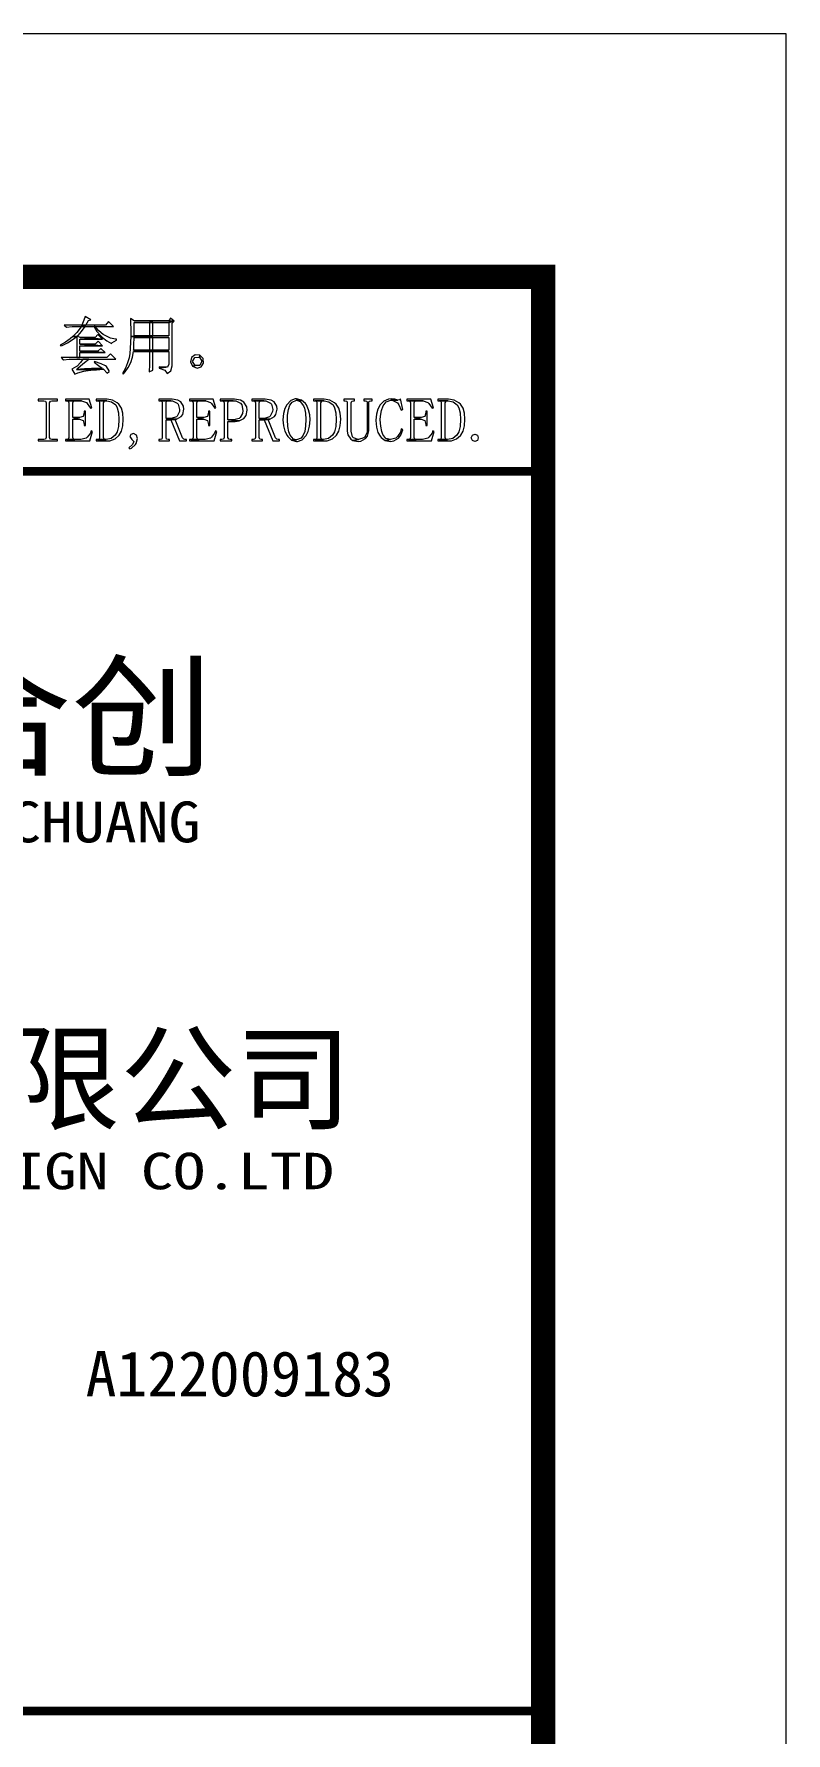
# Model space of a CAD drawing. Header units: millimetres. Extents: x 53009415 to 54059915, y 20499171 to 20796171.
# Drawn here: x 53624435 to 53639915, y 20761202 to 20796171 of the extents above; entities that cross this region are included whole.
import ezdxf

# ---------------------------------------------------------------- set-up
doc = ezdxf.new("R2010")
doc.units = ezdxf.units.MM
doc.header["$LTSCALE"] = 1000
doc.layers.add('PUB_TITLE', color=7, linetype='Continuous', lineweight=20)
doc.layers.add('ROAD', color=2, linetype='Continuous')
doc.styles.add('图标黑体', font='simhei.ttf', dxfattribs={"width": 0.7})
doc.styles.add('宋体', font='')
doc.styles.get('宋体').set_extended_font_data('宋体')

# ---------------------------------------------------------------- blocks, each defined once
blk = doc.blocks.new('中联合创')
h = blk.add_hatch()
h.set_pattern_fill('ANSI31', color=140, scale=50, angle=359.98)
h.set_pattern_definition([(44.98, (-59145.75, -52060.4), (-56.107005, 56.14619), [])])
h.paths.add_polyline_path([(96680, -294568, 0.4142136), (95973, -294568), (90944, -299594, 0.4142136), (90943, -300333, 0.4142225), (91681, -300333), (95378, -296639, -0.6694398), (97426, -297493), (97410, -301633, 0.6694398), (97581, -301704), (100345, -298942, 0.4142136), (100345, -298235)])
h.paths.add_polyline_path([(95099, -298522, 0.6694398), (94587, -298309), (88195, -304696, 0.4142136), (88195, -305403), (90242, -307452, 0.4142136), (90949, -307452), (94731, -303673, 0.1980067), (95082, -302829)])
h = blk.add_hatch()
h.set_pattern_fill('ANSI31', color=152, scale=50)
h.set_pattern_definition([(45, (-59145.75, -52060.4), (-56.1266, 56.1266), [])])
h.paths.add_polyline_path([(102244, -298550, 0.4142136), (101537, -298550), (97756, -302329, 0.1980067), (97404, -303173), (97388, -307480, 0.6694398), (97900, -307693), (104291, -301306, 0.4142136), (104291, -300599)])
h.paths.add_polyline_path([(95076, -304369, 0.6694398), (94906, -304298), (92142, -307060, 0.4142136), (92142, -307767), (95806, -311434, 0.4142136), (96514, -311434), (102532, -305420, 0.4142136), (102532, -304681, 0.4142225), (101794, -304680), (97109, -309363, -0.6694398), (95061, -308509)])
at = {"color": 140}
for p, q in [((95973, -294568), (90944, -299594)), ((96680, -294568), (100345, -298235)), ((95378, -296639), (91681, -300333)), ((97426, -297493), (97410, -301633)), ((94587, -298309), (88195, -304696)), ((95099, -298522), (95082, -302829)), ((100345, -298942), (97581, -301704)), ((90943, -300333), (90943, -300333)), ((90949, -307452), (94731, -303673)), ((88195, -305403), (90242, -307452))]:
    blk.add_line(p, q, dxfattribs=at)
at = {"color": 152}
for p, q in [((101537, -298550), (97756, -302329)), ((104291, -300599), (102244, -298550)), ((97900, -307693), (104291, -301306)), ((97388, -307480), (97404, -303173)), ((92142, -307060), (94906, -304298)), ((95061, -308509), (95076, -304369)), ((97109, -309363), (101794, -304680)), ((96514, -311434), (102532, -305420)), ((101543, -305669), (101543, -305669)), ((95806, -311434), (92142, -307767))]:
    blk.add_line(p, q, dxfattribs=at)
at = {"color": 140}
for centre, radius, start, end in [((96326, -294921), 500, 44.98059, 134.98059), ((96226, -297488), 1200, 359.78089, 134.98059), ((94799, -298521), 300, 359.78089, 134.98059), ((99991, -298589), 500, 314.98059, 44.98059), ((91313, -299963), 522, 134.98059, 224.98059), ((91313, -299964), 522, 224.98059, 314.98059), ((97510, -301633), 100, 179.78089, 314.98059), ((93882, -302824), 1200, 314.98059, 359.78089), ((88549, -305050), 500, 134.98059, 224.98059), ((90596, -307098), 500, 224.98059, 314.98059)]:
    blk.add_arc(centre, radius, start, end, dxfattribs=at)
at = {"color": 152}
for centre, radius, start, end in [((101891, -298904), 500, 44.98059, 134.98059), ((103938, -300952), 500, 314.98059, 44.98059), ((98604, -303178), 1200, 134.98059, 179.78089), ((94976, -304369), 100, 359.78089, 134.98059), ((102163, -305050), 522, 44.98059, 134.98059), ((102163, -305050), 522, 314.98059, 44.98059), ((92495, -307413), 500, 134.98059, 224.98059), ((97688, -307481), 300, 179.78089, 314.98059), ((96261, -308514), 1200, 179.78089, 314.98059), ((96160, -311081), 500, 224.98059, 314.98059)]:
    blk.add_arc(centre, radius, start, end, dxfattribs=at)
at = {"layer": 'PUB_TITLE', "style": '图标黑体'}
for s, height, width, p in [('中联合创', 6000, 1.06, (109801, -304400)), ('ZHONGLIANHECHUANG', 2500, 1.15, (110471, -309084))]:
    blk.add_text(s, height=height, dxfattribs=dict(at, width=width)).set_placement(p)
blk = doc.blocks.new('a1')
at = {"layer": 'PUB_TITLE'}
for points in [[(50422310, 18549330), (50506410, 18549330), (50506410, 18608730), (50422310, 18608730)], [(50499410, 18606930), (50505410, 18606930), (50505410, 18607730), (50499410, 18607730)], [(50499410, 18550330), (50505410, 18550330), (50505410, 18607730), (50499410, 18607730)]]:
    blk.add_lwpolyline(points, close=True, dxfattribs=at)
at = {"layer": 'PUB_TITLE', "const_width": 100}
blk.add_lwpolyline([(50424810, 18550330), (50505410, 18550330), (50505410, 18607730), (50424810, 18607730)], close=True, dxfattribs=at)
at = {"layer": 'PUB_TITLE', "lineweight": 0}
for points in [[(50503621.4, 18607546), (50503607.8, 18607531.1), (50503527.7, 18607531.1), (50503511.4, 18607531.1), (50503438.1, 18607531.1), (50503447.6, 18607522.9), (50503447.6, 18607522.9), (50503470.7, 18607525.6), (50503508.7, 18607525.6), (50503525, 18607525.6), (50503561.7, 18607525.6), (50503565.7, 18607525.6), (50503641.8, 18607525.6)], [(50503525, 18607566.4), (50503519.6, 18607551.4), (50503511.4, 18607531.1), (50503527.7, 18607531.1), (50503538.6, 18607550.1), (50503548.1, 18607552.8)], [(50503711, 18607558.2), (50503711, 18607556.9), (50503711, 18607539.2), (50503712.4, 18607516.1), (50503712.4, 18607484.9), (50503803.3, 18607487.6), (50503725.9, 18607487.6), (50503725.9, 18607541.9), (50503789.7, 18607541.9), (50503803.3, 18607541.9), (50503869.8, 18607541.9), (50503891.6, 18607547.4), (50503725.9, 18607548.7)], [(50503891.6, 18607547.4), (50503869.8, 18607541.9), (50503869.8, 18607487.6), (50503803.3, 18607487.6), (50503712.4, 18607484.9), (50503789.7, 18607480.8), (50503869.8, 18607480.8), (50503869.8, 18607427.9), (50503803.3, 18607427.9), (50503869.8, 18607422.5), (50503869.8, 18607370.9), (50503863, 18607358.7), (50503856.3, 18607358.7), (50503829.1, 18607354.6), (50503852.2, 18607346.4), (50503861.7, 18607332.9), (50503878, 18607343.7), (50503883.4, 18607364.1), (50503883.4, 18607539.2)], [(50503875.3, 18607559.6), (50503868.5, 18607548.7), (50503725.9, 18607548.7), (50503891.6, 18607547.4)], [(50503473.4, 18607484.9), (50503462.6, 18607475.4), (50503443.6, 18607461.8), (50503421.9, 18607449.6), (50503424.6, 18607446.9), (50503430, 18607448.3), (50503451.7, 18607459.1), (50503470.7, 18607471.3), (50503489.7, 18607484.9)], [(50503525, 18607525.6), (50503508.7, 18607525.6), (50503504.7, 18607518.9), (50503489.7, 18607501.2), (50503473.4, 18607484.9), (50503489.7, 18607484.9), (50503489.7, 18607398), (50503503.3, 18607398), (50503503.3, 18607418.4), (50503606.5, 18607418.4), (50503503.3, 18607423.8), (50503503.3, 18607446.9), (50503595.6, 18607446.9), (50503503.3, 18607453.7), (50503503.3, 18607474.1), (50503595.6, 18607474.1), (50503504.7, 18607480.8), (50503491.1, 18607486.3), (50503495.2, 18607489), (50503510.1, 18607505.3)], [(50503576.6, 18607493.1), (50503565.7, 18607480.8), (50503504.7, 18607480.8), (50503595.6, 18607474.1)], [(50503565.7, 18607525.6), (50503561.7, 18607525.6), (50503561.7, 18607524.3), (50503572.5, 18607505.3), (50503588.8, 18607487.6), (50503595.6, 18607480.8), (50503613.3, 18607467.3), (50503633.6, 18607456.4), (50503635, 18607459.1), (50503654, 18607470), (50503654, 18607474.1), (50503649.9, 18607474.1), (50503629.6, 18607478.1), (50503606.5, 18607489), (50503598.3, 18607493.1), (50503580.7, 18607508)], [(50503712.4, 18607484.9), (50503711, 18607461.8), (50503709.6, 18607436), (50503708.3, 18607414.3), (50503705.6, 18607396.7), (50503698.8, 18607376.3), (50503690.6, 18607354.6), (50503678.4, 18607332.9), (50503682.5, 18607331.5), (50503689.3, 18607339.7), (50503701.5, 18607357.3), (50503712.4, 18607377.7), (50503719.1, 18607399.4), (50503723.2, 18607422.5), (50503789.7, 18607422.5), (50503803.3, 18607422.5), (50503869.8, 18607422.5), (50503803.3, 18607427.9), (50503723.2, 18607427.9), (50503724.6, 18607432), (50503724.6, 18607451), (50503725.9, 18607480.8), (50503789.7, 18607480.8)], [(50503789.7, 18607480.8), (50503789.7, 18607427.9), (50503723.2, 18607427.9), (50503803.3, 18607427.9), (50503803.3, 18607480.8), (50503869.8, 18607480.8)], [(50503803.3, 18607541.9), (50503789.7, 18607541.9), (50503789.7, 18607487.6), (50503725.9, 18607487.6), (50503803.3, 18607487.6)], [(50503629.6, 18607413), (50503613.3, 18607398), (50503503.3, 18607398), (50503489.7, 18607398), (50503425.9, 18607398), (50503434.1, 18607388.5), (50503435.4, 18607388.5), (50503458.5, 18607391.2), (50503515.5, 18607391.2), (50503540, 18607391.2), (50503651.3, 18607391.2)], [(50503578, 18607465.9), (50503565.7, 18607453.7), (50503503.3, 18607453.7), (50503595.6, 18607446.9)], [(50503588.8, 18607436), (50503576.6, 18607423.8), (50503503.3, 18607423.8), (50503606.5, 18607418.4)], [(50503803.3, 18607422.5), (50503789.7, 18607422.5), (50503789.7, 18607413), (50503789.7, 18607394), (50503789.7, 18607369.5), (50503788.4, 18607339.7), (50503803.3, 18607346.4), (50503803.3, 18607349.2), (50503803.3, 18607364.1), (50503803.3, 18607388.5)], [(50503977.1, 18607408.9), (50503962.1, 18607398), (50503958.1, 18607380.4), (50503966.2, 18607362.7), (50503977.1, 18607365.5), (50503966.2, 18607381.7), (50503975.7, 18607398), (50503994.7, 18607399.4), (50503997.4, 18607407.5)], [(50503997.4, 18607407.5), (50503994.7, 18607399.4), (50504005.6, 18607383.1), (50503996.1, 18607365.5), (50503977.1, 18607365.5), (50503966.2, 18607362.7), (50503985.2, 18607354.6), (50504002.9, 18607360), (50504012.4, 18607375), (50504011, 18607394)], [(50503540, 18607391.2), (50503515.5, 18607391.2), (50503506, 18607377.7), (50503491.1, 18607362.7), (50503488.4, 18607361.4), (50503469.4, 18607350.5), (50503481.6, 18607330.2), (50503493.8, 18607335.6), (50503519.6, 18607342.4), (50503527.7, 18607343.7), (50503548.1, 18607346.4), (50503571.2, 18607347.8), (50503488.4, 18607349.2), (50503496.5, 18607355.9), (50503514.2, 18607370.9), (50503522.3, 18607377.7)], [(50503522.3, 18607351.9), (50503488.4, 18607349.2), (50503571.2, 18607347.8), (50503599.7, 18607350.5)], [(50503563, 18607381.7), (50503561.7, 18607379), (50503579.3, 18607365.5), (50503594.3, 18607354.6), (50503587.5, 18607354.6), (50503572.5, 18607353.2), (50503550.8, 18607353.2), (50503522.3, 18607351.9), (50503599.7, 18607350.5), (50503614.6, 18607334.2), (50503622.8, 18607341), (50503622.8, 18607343.7), (50503611.9, 18607361.4), (50503607.8, 18607364.1), (50503590.2, 18607372.2)], [(50503829.1, 18607360), (50503829.1, 18607354.6), (50503856.3, 18607358.7)], [(50503411, 18607227), (50503330.9, 18607227), (50503330.9, 18607220.2), (50503354, 18607220.2), (50503360.8, 18607218.8), (50503363.5, 18607212.1), (50503363.5, 18607069.5), (50503360.8, 18607062.7), (50503354, 18607061.4), (50503330.9, 18607061.4), (50503330.9, 18607055.9), (50503411, 18607055.9), (50503411, 18607061.4), (50503387.9, 18607061.4), (50503382.5, 18607062.7), (50503378.4, 18607069.5), (50503378.4, 18607212.1), (50503382.5, 18607218.8), (50503387.9, 18607220.2), (50503411, 18607220.2)], [(50503541.3, 18607227), (50503443.6, 18607227), (50503443.6, 18607220.2), (50503447.6, 18607220.2), (50503510.1, 18607220.2), (50503530.5, 18607213.4), (50503533.2, 18607209.3), (50503546.7, 18607190.3), (50503552.2, 18607191.7)], [(50503447.6, 18607220.2), (50503454.4, 18607218.8), (50503457.1, 18607212.1), (50503457.1, 18607069.5), (50503454.4, 18607062.7), (50503449, 18607061.4), (50503481.6, 18607061.4), (50503476.2, 18607062.7), (50503473.4, 18607069.5), (50503473.4, 18607144.2), (50503501.9, 18607144.2), (50503473.4, 18607151), (50503473.4, 18607212.1), (50503476.2, 18607218.8), (50503481.6, 18607220.2), (50503510.1, 18607220.2)], [(50503614.6, 18607227), (50503569.8, 18607227), (50503569.8, 18607220.2), (50503575.3, 18607220.2), (50503613.3, 18607220.2), (50503633.6, 18607216.1), (50503651.3, 18607203.9), (50503656.7, 18607191.7), (50503662.1, 18607170), (50503663.5, 18607142.8), (50503662.1, 18607114.3), (50503656.7, 18607092.6), (50503648.6, 18607079), (50503632.3, 18607065.4), (50503610.5, 18607061.4), (50503575.3, 18607061.4), (50503569.8, 18607061.4), (50503569.8, 18607055.9), (50503611.9, 18607055.9), (50503626.8, 18607055.9), (50503648.6, 18607064.1), (50503663.5, 18607077.7), (50503664.8, 18607079), (50503674.4, 18607095.3), (50503679.8, 18607117), (50503681.1, 18607144.2), (50503679.8, 18607168.6), (50503674.4, 18607190.3), (50503663.5, 18607206.6), (50503656.7, 18607212.1), (50503637.7, 18607222.9)], [(50503575.3, 18607220.2), (50503582, 18607218.8), (50503583.4, 18607212.1), (50503583.4, 18607069.5), (50503582, 18607062.7), (50503575.3, 18607061.4), (50503610.5, 18607061.4), (50503602.4, 18607062.7), (50503599.7, 18607069.5), (50503599.7, 18607212.1), (50503603.8, 18607218.8), (50503613.3, 18607220.2)], [(50503883.4, 18607227), (50503827.8, 18607227), (50503827.8, 18607220.2), (50503833.2, 18607220.2), (50503878, 18607220.2), (50503884.8, 18607220.2), (50503903.8, 18607210.7), (50503907.8, 18607206.6), (50503913.3, 18607184.9), (50503913.3, 18607175.4), (50503903.8, 18607156.4), (50503901.1, 18607153.7), (50503879.3, 18607146.9), (50503857.6, 18607146.9), (50503901.1, 18607144.2), (50503920.1, 18607155), (50503926.9, 18607163.2), (50503930.9, 18607186.3), (50503929.6, 18607198.5), (50503918.7, 18607216.1), (50503906.5, 18607222.9)], [(50503833.2, 18607220.2), (50503840, 18607218.8), (50503841.3, 18607212.1), (50503841.3, 18607069.5), (50503840, 18607062.7), (50503833.2, 18607061.4), (50503827.8, 18607061.4), (50503827.8, 18607055.9), (50503871.2, 18607055.9), (50503871.2, 18607061.4), (50503865.8, 18607061.4), (50503859, 18607062.7), (50503857.6, 18607069.5), (50503857.6, 18607141.5), (50503878, 18607141.5), (50503895.6, 18607142.8), (50503901.1, 18607144.2), (50503857.6, 18607146.9), (50503857.6, 18607212.1), (50503859, 18607218.8), (50503865.8, 18607220.2), (50503878, 18607220.2)], [(50504051.7, 18607227), (50503954, 18607227), (50503954, 18607220.2), (50503959.4, 18607220.2), (50504021.9, 18607220.2), (50504040.9, 18607213.4), (50504045, 18607209.3), (50504058.5, 18607190.3), (50504062.6, 18607191.7)], [(50503959.4, 18607220.2), (50503966.2, 18607218.8), (50503968.9, 18607212.1), (50503968.9, 18607069.5), (50503966.2, 18607062.7), (50503960.8, 18607061.4), (50503993.4, 18607061.4), (50503986.6, 18607062.7), (50503983.9, 18607069.5), (50503983.9, 18607144.2), (50504013.7, 18607144.2), (50503983.9, 18607151), (50503983.9, 18607212.1), (50503986.6, 18607218.8), (50503993.4, 18607220.2), (50504021.9, 18607220.2)], [(50504140, 18607227), (50504080.3, 18607227), (50504080.3, 18607220.2), (50504085.7, 18607220.2), (50504134.6, 18607220.2), (50504145.4, 18607220.2), (50504164.4, 18607210.7), (50504169.8, 18607203.9), (50504173.9, 18607180.8), (50504172.6, 18607167.3), (50504163.1, 18607151), (50504159, 18607146.9), (50504137.3, 18607141.5), (50504111.5, 18607141.5), (50504159, 18607137.4), (50504178, 18607146.9), (50504187.5, 18607159.1), (50504191.6, 18607182.2), (50504190.2, 18607195.8), (50504178, 18607214.8), (50504164.4, 18607222.9)], [(50504085.7, 18607220.2), (50504093.8, 18607218.8), (50504096.5, 18607212.1), (50504096.5, 18607069.5), (50504093.8, 18607062.7), (50504087, 18607061.4), (50504080.3, 18607061.4), (50504080.3, 18607055.9), (50504127.8, 18607055.9), (50504127.8, 18607061.4), (50504121, 18607061.4), (50504115.5, 18607062.7), (50504111.5, 18607069.5), (50504111.5, 18607134.7), (50504142.7, 18607134.7), (50504159, 18607137.4), (50504111.5, 18607141.5), (50504111.5, 18607212.1), (50504114.2, 18607218.8), (50504121, 18607220.2), (50504134.6, 18607220.2)], [(50504266.2, 18607227), (50504210.6, 18607227), (50504210.6, 18607220.2), (50504217.4, 18607220.2), (50504260.8, 18607220.2), (50504268.9, 18607220.2), (50504288, 18607210.7), (50504292, 18607206.6), (50504297.5, 18607184.9), (50504296.1, 18607175.4), (50504286.6, 18607156.4), (50504283.9, 18607153.7), (50504263.5, 18607146.9), (50504240.4, 18607146.9), (50504285.2, 18607144.2), (50504304.2, 18607155), (50504309.7, 18607163.2), (50504315.1, 18607186.3), (50504313.7, 18607198.5), (50504302.9, 18607216.1), (50504290.7, 18607222.9)], [(50504217.4, 18607220.2), (50504222.8, 18607218.8), (50504225.5, 18607212.1), (50504225.5, 18607069.5), (50504222.8, 18607062.7), (50504217.4, 18607061.4), (50504210.6, 18607061.4), (50504210.6, 18607055.9), (50504255.4, 18607055.9), (50504255.4, 18607061.4), (50504248.6, 18607061.4), (50504243.2, 18607062.7), (50504240.4, 18607069.5), (50504240.4, 18607141.5), (50504262.2, 18607141.5), (50504278.5, 18607142.8), (50504285.2, 18607144.2), (50504240.4, 18607146.9), (50504240.4, 18607212.1), (50504243.2, 18607218.8), (50504249.9, 18607220.2), (50504260.8, 18607220.2)], [(50504395.2, 18607228.3), (50504389.8, 18607228.3), (50504370.8, 18607221.6), (50504354.5, 18607203.9), (50504346.3, 18607189), (50504340.9, 18607167.3), (50504338.2, 18607141.5), (50504340.9, 18607117), (50504346.3, 18607095.3), (50504355.8, 18607077.7), (50504358.5, 18607073.6), (50504374.8, 18607058.7), (50504395.2, 18607060), (50504383, 18607062.7), (50504368, 18607079), (50504362.6, 18607092.6), (50504358.5, 18607114.3), (50504357.2, 18607142.8), (50504357.2, 18607160.5), (50504361.3, 18607184.9), (50504366.7, 18607202.5), (50504376.2, 18607214.8), (50504395.2, 18607222.9), (50504415.6, 18607222.9)], [(50504415.6, 18607222.9), (50504395.2, 18607222.9), (50504410.1, 18607217.5), (50504423.7, 18607199.8), (50504427.8, 18607190.3), (50504431.9, 18607168.6), (50504433.2, 18607142.8), (50504431.9, 18607117), (50504429.1, 18607093.9), (50504422.3, 18607079), (50504414.2, 18607066.8), (50504395.2, 18607060), (50504374.8, 18607058.7), (50504395.2, 18607053.2), (50504399.3, 18607053.2), (50504418.3, 18607060), (50504434.6, 18607077.7), (50504442.7, 18607093.9), (50504448.1, 18607115.7), (50504450.9, 18607141.5), (50504449.5, 18607161.8), (50504444.1, 18607183.5), (50504435.9, 18607203.9), (50504431.9, 18607209.3)], [(50504509.2, 18607227), (50504464.4, 18607227), (50504464.4, 18607220.2), (50504471.2, 18607220.2), (50504509.2, 18607220.2), (50504528.2, 18607216.1), (50504545.9, 18607203.9), (50504551.3, 18607191.7), (50504556.7, 18607170), (50504558.1, 18607142.8), (50504556.7, 18607114.3), (50504551.3, 18607092.6), (50504543.2, 18607079), (50504526.9, 18607065.4), (50504505.2, 18607061.4), (50504471.2, 18607061.4), (50504464.4, 18607061.4), (50504464.4, 18607055.9), (50504506.5, 18607055.9), (50504521.4, 18607055.9), (50504543.2, 18607064.1), (50504558.1, 18607077.7), (50504559.5, 18607079), (50504569, 18607095.3), (50504574.4, 18607117), (50504577.1, 18607144.2), (50504574.4, 18607168.6), (50504569, 18607190.3), (50504558.1, 18607206.6), (50504551.3, 18607212.1), (50504532.3, 18607222.9)], [(50504471.2, 18607220.2), (50504476.6, 18607218.8), (50504478, 18607212.1), (50504478, 18607069.5), (50504476.6, 18607062.7), (50504471.2, 18607061.4), (50504505.2, 18607061.4), (50504497, 18607062.7), (50504494.3, 18607069.5), (50504494.3, 18607212.1), (50504498.4, 18607218.8), (50504509.2, 18607220.2)], [(50504632.8, 18607227), (50504589.3, 18607227), (50504589.3, 18607220.2), (50504594.8, 18607220.2), (50504601.5, 18607218.8), (50504602.9, 18607212.1), (50504602.9, 18607095.3), (50504605.6, 18607080.4), (50504617.8, 18607062.7), (50504626, 18607057.3), (50504650.4, 18607061.4), (50504649.1, 18607061.4), (50504628.7, 18607068.2), (50504624.6, 18607072.2), (50504619.2, 18607095.3), (50504619.2, 18607212.1), (50504621.9, 18607218.8), (50504628.7, 18607220.2), (50504632.8, 18607220.2)], [(50504706.1, 18607227), (50504672.1, 18607227), (50504672.1, 18607220.2), (50504678.9, 18607220.2), (50504684.4, 18607218.8), (50504685.7, 18607212.1), (50504685.7, 18607096.7), (50504685.7, 18607091.2), (50504676.2, 18607070.9), (50504672.1, 18607068.2), (50504650.4, 18607061.4), (50504626, 18607057.3), (50504649.1, 18607053.2), (50504659.9, 18607054.6), (50504678.9, 18607065.4), (50504687.1, 18607074.9), (50504692.5, 18607096.7), (50504692.5, 18607212.1), (50504693.9, 18607218.8), (50504700.6, 18607220.2), (50504706.1, 18607220.2)], [(50504786.2, 18607228.3), (50504773.9, 18607227), (50504753.6, 18607218.8), (50504738.7, 18607203.9), (50504729.1, 18607186.3), (50504723.7, 18607164.5), (50504721, 18607140.1), (50504721, 18607138.7), (50504723.7, 18607111.6), (50504729.1, 18607089.9), (50504738.7, 18607074.9), (50504742.7, 18607069.5), (50504760.4, 18607057.3), (50504782.1, 18607061.4), (50504763.1, 18607065.4), (50504749.5, 18607081.7), (50504745.4, 18607093.9), (50504741.4, 18607115.7), (50504738.7, 18607141.5), (50504740, 18607156.4), (50504744.1, 18607179.5), (50504750.9, 18607199.8), (50504764.4, 18607216.1), (50504783.4, 18607222.9), (50504812, 18607222.9), (50504799.7, 18607227)], [(50504822.8, 18607228.3), (50504818.7, 18607224.3), (50504812, 18607222.9), (50504783.4, 18607222.9), (50504791.6, 18607221.6), (50504810.6, 18607212.1), (50504816, 18607203.9), (50504825.5, 18607182.2), (50504832.3, 18607184.9)], [(50504947.7, 18607227), (50504848.6, 18607227), (50504848.6, 18607220.2), (50504854, 18607220.2), (50504916.5, 18607220.2), (50504935.5, 18607213.4), (50504939.6, 18607209.3), (50504953.1, 18607190.3), (50504958.6, 18607191.7)], [(50504854, 18607220.2), (50504860.8, 18607218.8), (50504863.5, 18607212.1), (50504863.5, 18607069.5), (50504860.8, 18607062.7), (50504855.4, 18607061.4), (50504888, 18607061.4), (50504882.5, 18607062.7), (50504878.5, 18607069.5), (50504878.5, 18607144.2), (50504908.3, 18607144.2), (50504878.5, 18607151), (50504878.5, 18607212.1), (50504882.5, 18607218.8), (50504888, 18607220.2), (50504916.5, 18607220.2)], [(50505021, 18607227), (50504976.2, 18607227), (50504976.2, 18607220.2), (50504981.6, 18607220.2), (50505019.7, 18607220.2), (50505040, 18607216.1), (50505056.3, 18607203.9), (50505063.1, 18607191.7), (50505068.5, 18607170), (50505069.9, 18607142.8), (50505068.5, 18607114.3), (50505063.1, 18607092.6), (50505055, 18607079), (50505038.7, 18607065.4), (50505016.9, 18607061.4), (50504981.6, 18607061.4), (50504976.2, 18607061.4), (50504976.2, 18607055.9), (50505018.3, 18607055.9), (50505033.2, 18607055.9), (50505053.6, 18607064.1), (50505069.9, 18607077.7), (50505071.2, 18607079), (50505080.7, 18607095.3), (50505086.2, 18607117), (50505087.5, 18607144.2), (50505086.2, 18607168.6), (50505080.7, 18607190.3), (50505069.9, 18607206.6), (50505063.1, 18607212.1), (50505044.1, 18607222.9)], [(50504981.6, 18607220.2), (50504988.4, 18607218.8), (50504989.8, 18607212.1), (50504989.8, 18607069.5), (50504988.4, 18607062.7), (50504981.6, 18607061.4), (50505016.9, 18607061.4), (50505008.8, 18607062.7), (50505006.1, 18607069.5), (50505006.1, 18607212.1), (50505010.2, 18607218.8), (50505019.7, 18607220.2)], [(50503526.4, 18607176.8), (50503521, 18607176.8), (50503521, 18607170), (50503516.9, 18607155), (50503501.9, 18607151), (50503473.4, 18607151), (50503501.9, 18607144.2), (50503516.9, 18607138.7), (50503521, 18607122.5), (50503521, 18607118.4), (50503526.4, 18607118.4)], [(50503895.6, 18607142.8), (50503878, 18607141.5), (50503913.3, 18607055.9), (50503941.8, 18607055.9), (50503941.8, 18607061.4), (50503935, 18607061.4), (50503930.9, 18607062.7), (50503925.5, 18607068.2)], [(50504038.2, 18607176.8), (50504032.7, 18607176.8), (50504032.7, 18607170), (50504028.7, 18607155), (50504013.7, 18607151), (50503983.9, 18607151), (50504013.7, 18607144.2), (50504028.7, 18607138.7), (50504032.7, 18607122.5), (50504032.7, 18607118.4), (50504038.2, 18607118.4)], [(50504278.5, 18607142.8), (50504262.2, 18607141.5), (50504297.5, 18607055.9), (50504324.6, 18607055.9), (50504324.6, 18607061.4), (50504319.2, 18607061.4), (50504313.7, 18607062.7), (50504308.3, 18607068.2)], [(50504932.8, 18607176.8), (50504927.3, 18607176.8), (50504927.3, 18607170), (50504923.3, 18607155), (50504908.3, 18607151), (50504878.5, 18607151), (50504908.3, 18607144.2), (50504923.3, 18607138.7), (50504927.3, 18607122.5), (50504927.3, 18607118.4), (50504932.8, 18607118.4)], [(50503549.5, 18607096.7), (50503546.7, 18607087.2), (50503533.2, 18607070.9), (50503529.1, 18607066.8), (50503507.4, 18607061.4), (50503481.6, 18607061.4), (50503449, 18607061.4), (50503443.6, 18607061.4), (50503443.6, 18607055.9), (50503544, 18607055.9), (50503554.9, 18607093.9)], [(50503723.2, 18607085.8), (50503712.4, 18607081.7), (50503708.3, 18607073.6), (50503716.4, 18607061.4), (50503724.6, 18607051.9), (50503719.1, 18607039.6), (50503704.2, 18607026.1), (50503708.3, 18607022), (50503715.1, 18607024.7), (50503731.4, 18607039.6), (50503734.1, 18607043.7), (50503739.5, 18607065.4), (50503735.4, 18607079)], [(50504061.2, 18607096.7), (50504057.2, 18607087.2), (50504045, 18607070.9), (50504040.9, 18607066.8), (50504019.2, 18607061.4), (50503993.4, 18607061.4), (50503960.8, 18607061.4), (50503954, 18607061.4), (50503954, 18607055.9), (50504055.8, 18607055.9), (50504066.7, 18607093.9)], [(50504825.5, 18607104.8), (50504822.8, 18607091.2), (50504810.6, 18607073.6), (50504803.8, 18607066.8), (50504782.1, 18607061.4), (50504760.4, 18607057.3), (50504782.1, 18607053.2), (50504795.7, 18607055.9), (50504814.7, 18607066.8), (50504824.2, 18607079), (50504832.3, 18607100.7)], [(50504955.9, 18607096.7), (50504953.1, 18607087.2), (50504939.6, 18607070.9), (50504935.5, 18607066.8), (50504913.8, 18607061.4), (50504888, 18607061.4), (50504855.4, 18607061.4), (50504848.6, 18607061.4), (50504848.6, 18607055.9), (50504950.4, 18607055.9), (50504961.3, 18607093.9)], [(50505128.3, 18607053.2), (50505118.8, 18607057.3), (50505118.8, 18607057.3), (50505113.3, 18607068.2), (50505113.3, 18607068.2), (50505118.8, 18607079), (50505118.8, 18607079), (50505128.3, 18607083.1), (50505128.3, 18607083.1), (50505140.5, 18607079), (50505140.5, 18607079), (50505143.2, 18607068.2), (50505143.2, 18607068.2), (50505140.5, 18607057.3), (50505140.5, 18607057.3), (50505128.3, 18607053.2), (50505128.3, 18607053.2), (50505128.3, 18607053.2)]]:
    blk.add_lwpolyline(points, close=True, dxfattribs=at)
at = {"layer": 'PUB_TITLE', "const_width": 35}
for points in [[(50499410, 18606930), (50505410, 18606930)], [(50499410, 18601827), (50505410, 18601827)]]:
    blk.add_lwpolyline(points, dxfattribs=at)
at = {"xscale": 0.0672, "yscale": 0.0672, "zscale": 0.0672}
blk.add_blockref('中联合创', (50494341.6, 18626173.1), dxfattribs=at)
at = {"layer": 'PUB_TITLE', "style": '宋体'}
for s, height, p in [('中联合创设计有限公司', 350, (50499848.8, 18604255.8)), ('A122009183', 186.52, (50503526.6, 18603122.1))]:
    blk.add_text(s, height=height, dxfattribs=at).set_placement(p)
at = {"layer": 'PUB_TITLE', "style": '宋体', "width": 1.3}
blk.add_text('CHINA UNITED CREATIVE DESIGN CO.LTD', height=150, dxfattribs=at).set_placement((50499907, 18603974.6))

msp = doc.modelspace()

# ---------------------------------------------------------------- block references
at = {"layer": 'ROAD', "xscale": 5, "yscale": 5, "zscale": 5}
msp.add_blockref('a1', (-198892134.618, -72247479.218), dxfattribs=at)

doc.saveas('drawing.dxf')
